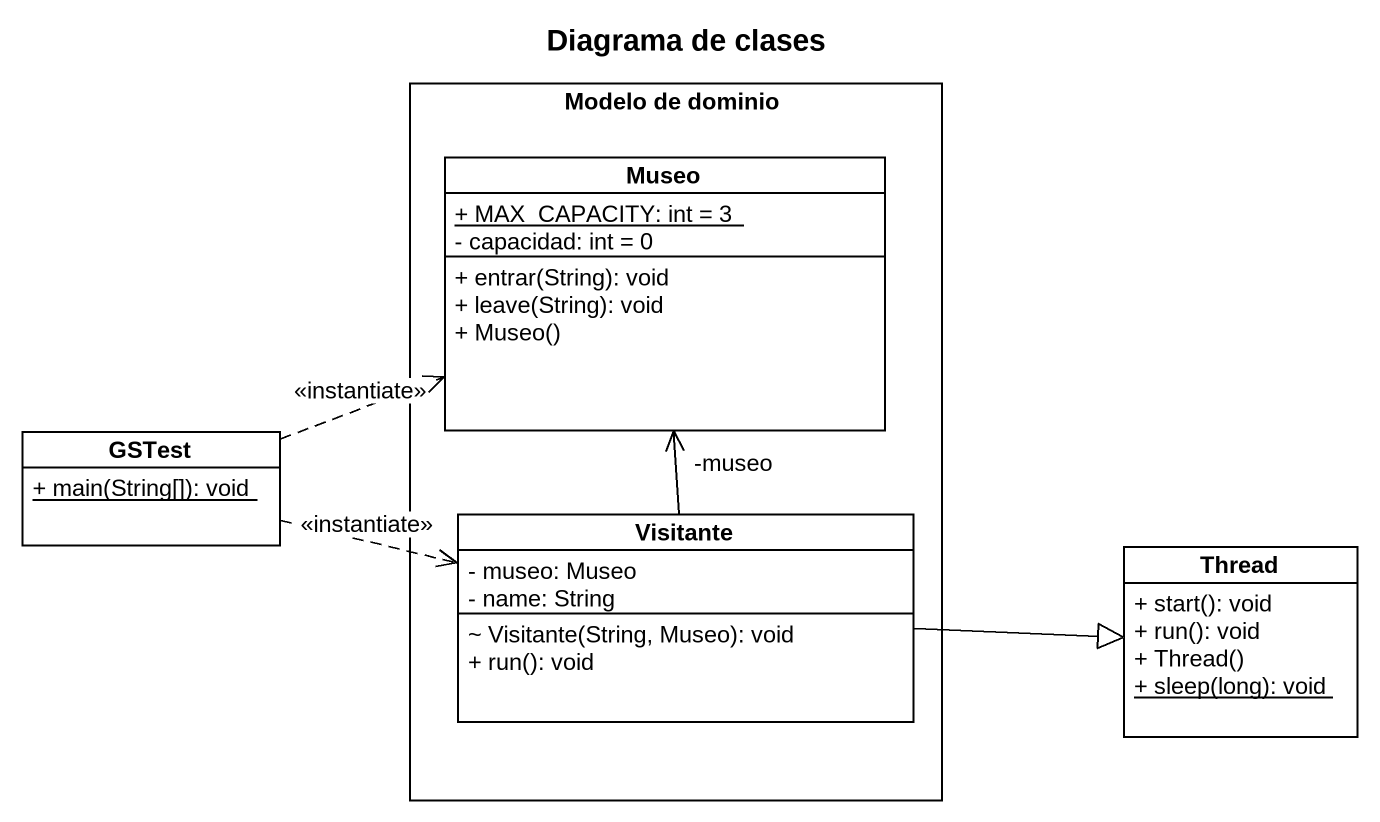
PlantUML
@startuml
title Diagrama de clases
hide circle
hide empty members
skinparam classAttributeIconSize 0
rectangle "Modelo de dominio" as Modelo_de_dominio {
  class Museo {
    {static} + MAX_CAPACITY: int = 3
    - capacidad: int = 0
    + entrar(String): void
    + leave(String): void
    + Museo()
  }
  class Visitante {
    - museo: Museo
    - name: String
    ~ Visitante(String, Museo): void
    + run(): void
  }
}
class GSTest {
  {static} + main(String[]): void
}
class Thread {
  + start(): void
  + run(): void
  + Thread()
  {static} + sleep(long): void
}
GSTest .right.> Museo : <<instantiate>>
GSTest .right.> Visitante : <<instantiate>>
Visitante -up-> "-museo" Museo
Visitante -right-|> Thread
@enduml
